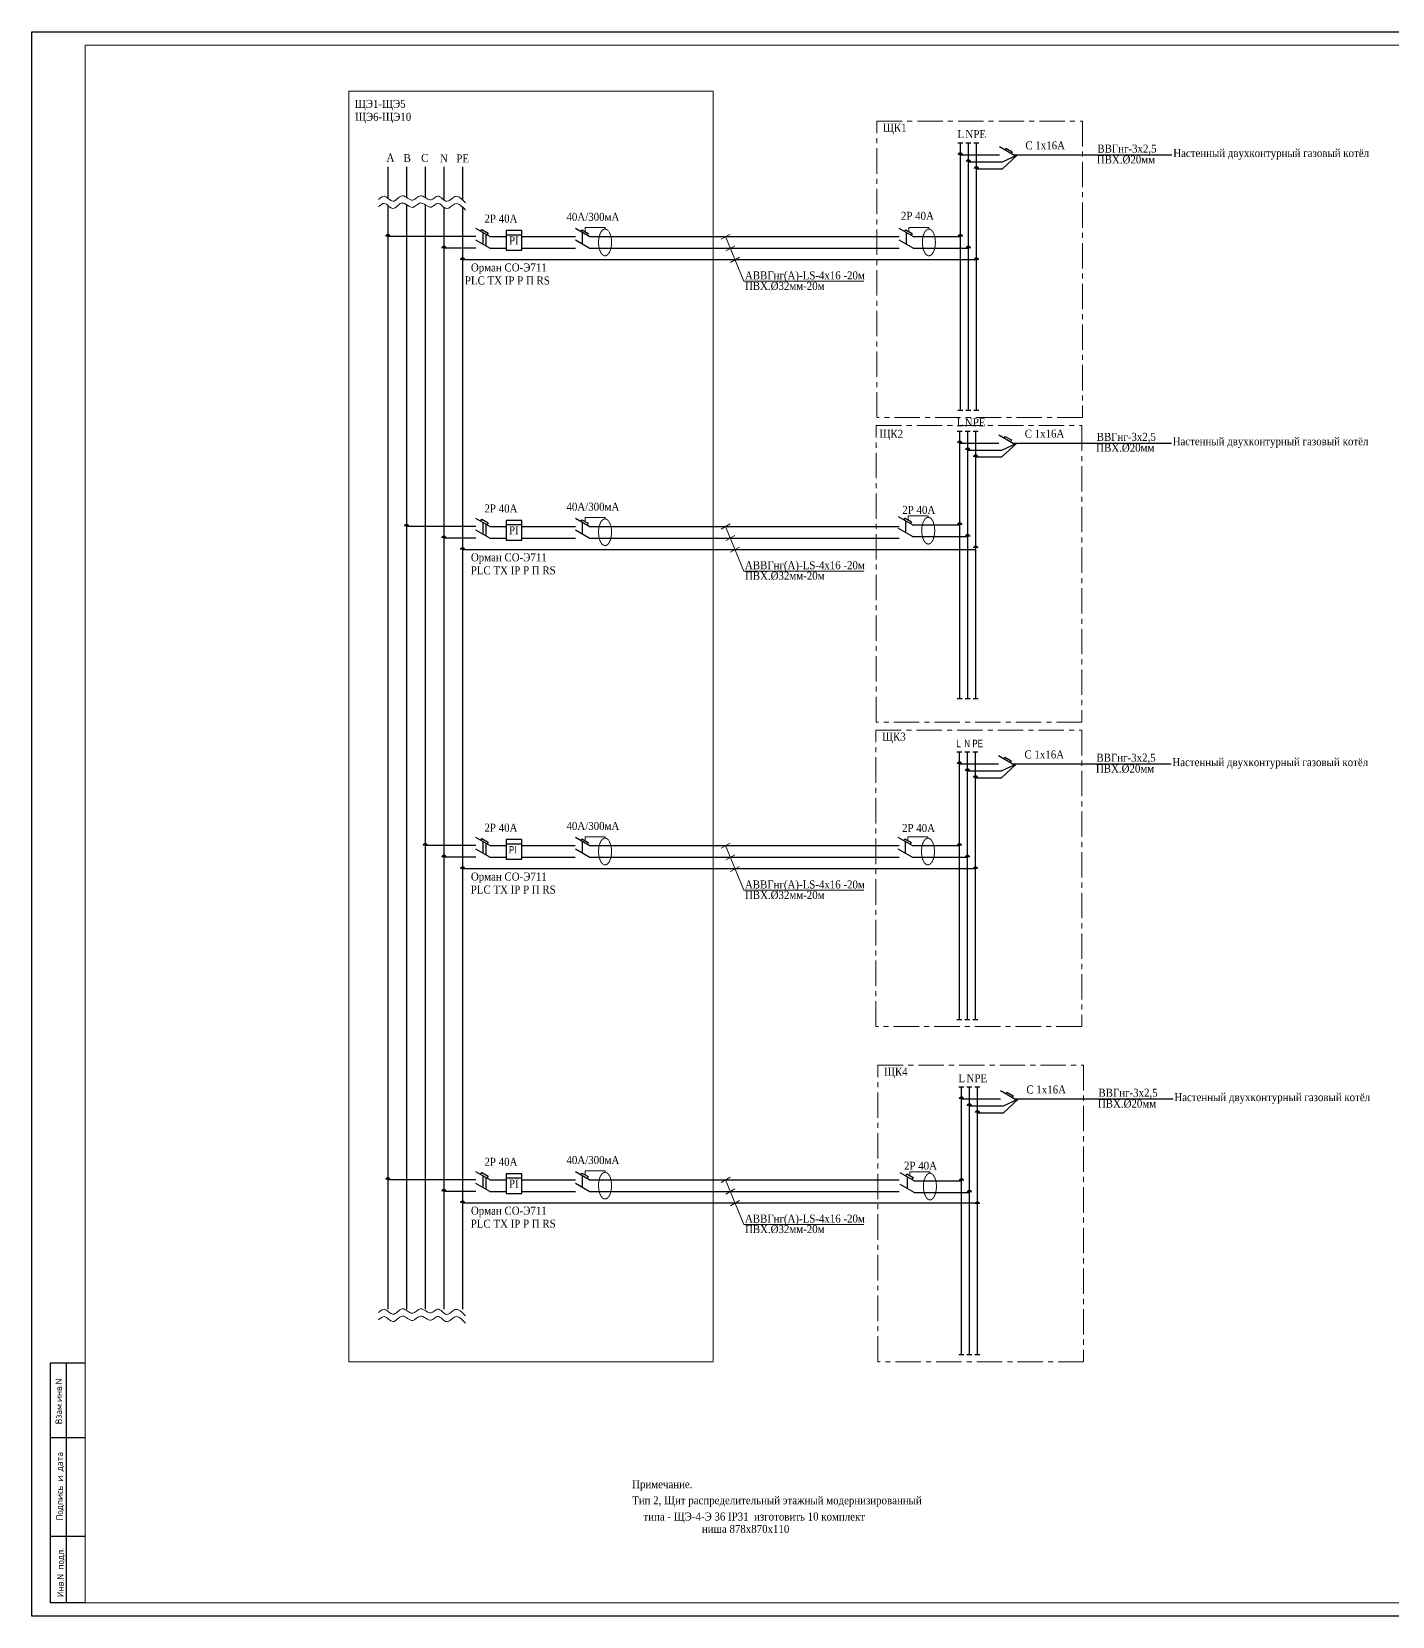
# Model space of a CAD drawing. Header units: millimetres. Extents: x 238368 to 12576735, y -3287118 to 3545602.
# Drawn here: x 5409585 to 5460578, y -2017125 to -1957725 of the extents above; entities that cross this region are included whole.
import ezdxf

# ---------------------------------------------------------------- set-up
doc = ezdxf.new("R2010")
doc.units = ezdxf.units.MM
doc.linetypes.add('CENTER', pattern=[50.8, 31.75, -6.35, 6.35, -6.35])
doc.linetypes.add('DASHED', pattern=[0.75, 0.5, -0.25])
doc.layers.get('0').update_dxf_attribs({"lineweight": 13})
for name, color, linetype, lineweight in [('RAMKA', 7, 'Continuous', 13), ('Text', 7, 'Continuous', 13), ('Text standart (rus)', 7, 'Continuous', 13), ('Text standart (ЭЛ)', 7, 'Continuous', 13), ('ЭЛ', 7, 'Continuous', 30)]:
    doc.layers.add(name, color=color, linetype=linetype, lineweight=lineweight)
doc.styles.add('Arial', font='arial.ttf')
doc.styles.get("Standard").update_dxf_attribs({"font": 'isocpeur.ttf', "width": 0.8})
doc.styles.add('TNRC', font='times.ttf')

# ---------------------------------------------------------------- blocks, each defined once
blk = doc.blocks.new('22')
at = {"layer": 'RAMKA', "lineweight": 30}
for p, q in [((179635, -23545), (179635, -14545)), ((179635, -14545), (180935, -14545)), ((180235, -23545), (180235, -14545)), ((179635, -17345), (180935, -17345)), ((179635, -21045), (180935, -21045)), ((180935, -23545), (179635, -23545))]:
    blk.add_line(p, q, dxfattribs=at)
at = {"layer": 'Text', "lineweight": 25}
for s, p in [('Взам.инв.N', (180076, -16845)), ('Подпись и дата', (180106, -20454)), ('Инв.N подл.', (180136, -23330))]:
    blk.add_text(s, height=250, rotation=90, dxfattribs=at).set_placement(p)

msp = doc.modelspace()

# ---------------------------------------------------------------- linework, layer by layer
at = {"layer": 'RAMKA', "lineweight": 25}
msp.add_lwpolyline([(5409585, -1957725), (5493685, -1957725), (5493685, -2017125), (5409585, -2017125)], close=True, dxfattribs=at)
at = {"layer": 'RAMKA'}
msp.add_lwpolyline([(5493185, -2016625), (5411585, -2016625), (5411585, -1958225), (5493185, -1958225)], close=True, dxfattribs=at)
at = {"layer": 'Text standart (rus)', "linetype": 'DASHED', "lineweight": 13, "ltscale": 5}
for centre in [(5431073, -1965624), (5443209, -1965624), (5431073, -1976489), (5443185, -1976430), (5431073, -1988456), (5443176, -1988456), (5431073, -2000981), (5443249, -2001015)]:
    msp.add_ellipse(centre, major_axis=(0, -500), ratio=0.485983, dxfattribs=at)
at = {"layer": 'Text standart (ЭЛ)'}
for p, q in [((5435757, -1965309), (5435422, -1965503)), ((5435936, -1965746), (5435601, -1965940)), ((5436115, -1966183), (5435780, -1966377)), ((5435757, -1976174), (5435422, -1976367)), ((5435936, -1976611), (5435601, -1976804)), ((5436115, -1977048), (5435780, -1977241)), ((5435757, -1988141), (5435422, -1988334)), ((5435936, -1988578), (5435601, -1988771)), ((5436115, -1989015), (5435780, -1989208)), ((5435757, -2000666), (5435422, -2000859)), ((5435936, -2001102), (5435601, -2001296)), ((5436115, -2001539), (5435780, -2001733))]:
    msp.add_line(p, q, dxfattribs=at)
for points in [[(5435590, -1965406), (5436274, -1967077), (5436274, -1967077)], [(5436274, -1967077), (5440772, -1967077)], [(5435590, -1976271), (5436274, -1977942), (5436274, -1977942)], [(5436274, -1977942), (5440772, -1977942)], [(5435590, -1988237), (5436274, -1989909), (5436274, -1989909)], [(5436274, -1989909), (5440772, -1989909)], [(5435590, -2000762), (5436274, -2002434), (5436274, -2002434)], [(5436274, -2002434), (5440772, -2002434)]]:
    msp.add_lwpolyline(points, dxfattribs=at)
at = {"layer": 'Text standart (ЭЛ)', "linetype": 'DASHED', "lineweight": 13, "ltscale": 5}
for centre in [(5431073, -1965624), (5443209, -1965624), (5431073, -1976489), (5443185, -1976430), (5431073, -1988456), (5443176, -1988456), (5431073, -2000981), (5443249, -2001015)]:
    msp.add_ellipse(centre, major_axis=(0, -500), ratio=0.485983, dxfattribs=at)
at = {"layer": 'Text standart (ЭЛ)'}
for points in [[(5422587, -1964012), (5422796, -1963891), (5423124, -1964080), (5423479, -1963875), (5423863, -1964040), (5424150, -1963874), (5424554, -1964026), (5424798, -1963885), (5425141, -1964083), (5425449, -1963906), (5425849, -1964137)], [(5422587, -1964283), (5422796, -1964163), (5423124, -1964352), (5423479, -1964147), (5423863, -1964312), (5424150, -1964146), (5424554, -1964297), (5424798, -1964157), (5425141, -1964355), (5425449, -1964178), (5425849, -1964409)], [(5422587, -2005736), (5422796, -2005615), (5423124, -2005805), (5423479, -2005600), (5423863, -2005764), (5424150, -2005598), (5424554, -2005750), (5424798, -2005610), (5425141, -2005808), (5425449, -2005630), (5425849, -2005862)], [(5422587, -2006008), (5422796, -2005887), (5423124, -2006076), (5423479, -2005871), (5423863, -2006036), (5424150, -2005870), (5424554, -2006022), (5424798, -2005881), (5425141, -2006080), (5425449, -2005902), (5425849, -2006133)]]:
    msp.add_spline(points, degree=3, dxfattribs=at)
at = {"layer": 'ЭЛ', "color": 7, "ltscale": 0.5}
for p, q in [((5426494, -1965256), (5426494, -1965693)), ((5426604, -1965319), (5426604, -1965756)), ((5430220, -1965256), (5430220, -1965693)), ((5430220, -1965256), (5430220, -1965693)), ((5442356, -1965256), (5442356, -1965693)), ((5442356, -1965256), (5442356, -1965693)), ((5444989, -1966280), (5425735, -1966280)), ((5426494, -1976120), (5426494, -1976557)), ((5426604, -1976184), (5426604, -1976621)), ((5430220, -1976120), (5430220, -1976557)), ((5430220, -1976120), (5430220, -1976557)), ((5442332, -1976061), (5442332, -1976498)), ((5442332, -1976061), (5442332, -1976498)), ((5442332, -1976061), (5442332, -1976498)), ((5444965, -1977145), (5425735, -1977145)), ((5426494, -1988087), (5426494, -1988524)), ((5430220, -1988087), (5430220, -1988524)), ((5430220, -1988087), (5430220, -1988524)), ((5442323, -1988087), (5442323, -1988524)), ((5442323, -1988087), (5442323, -1988524)), ((5442323, -1988087), (5442323, -1988524)), ((5426604, -1988151), (5426604, -1988588)), ((5444956, -1989111), (5425735, -1989111)), ((5426494, -2000612), (5426494, -2001049)), ((5426604, -2000675), (5426604, -2001112)), ((5430220, -2000612), (5430220, -2001049)), ((5430220, -2000612), (5430220, -2001049)), ((5442396, -2000646), (5442396, -2001083)), ((5442396, -2000646), (5442396, -2001083)), ((5442396, -2000646), (5442396, -2001083)), ((5445029, -2001636), (5425735, -2001636))]:
    msp.add_line(p, q, dxfattribs=at)
at = {"layer": 'ЭЛ'}
for p, q in [((5427366, -1965334), (5427948, -1965334)), ((5427366, -1976199), (5427948, -1976199)), ((5427366, -1988166), (5427948, -1988166)), ((5427366, -2000690), (5427948, -2000690))]:
    msp.add_line(p, q, dxfattribs=at)
at = {"layer": 'ЭЛ', "color": 1, "linetype": 'CENTER', "lineweight": 13, "ltscale": 0.1}
msp.add_lwpolyline([(5421470, -1959955), (5435129, -1959955), (5435129, -2007581), (5421470, -2007581)], close=True, dxfattribs=at)
at = {"layer": 'ЭЛ', "color": 1, "linetype": 'CENTER', "lineweight": 13, "ltscale": 30}
for points in [[(5441255, -1961075), (5448970, -1961075), (5448970, -1972191), (5441255, -1972191)], [(5441231, -1972489), (5448946, -1972489), (5448946, -1983605), (5441231, -1983605)], [(5441222, -1983907), (5448936, -1983907), (5448936, -1995022), (5441222, -1995022)], [(5441295, -1996465), (5449010, -1996465), (5449010, -2007581), (5441295, -2007581)]]:
    msp.add_lwpolyline(points, close=True, dxfattribs=at)
at = {"layer": 'ЭЛ', "ltscale": 10}
for points in [[(5444482, -1961905), (5444297, -1961905)], [(5444782, -1961905), (5444597, -1961905)], [(5445082, -1961905), (5444897, -1961905)], [(5444689, -1962602), (5445966, -1962602), (5446532, -1962343)], [(5444989, -1962861), (5445966, -1962861), (5446532, -1962343)], [(5444482, -1971931), (5444297, -1971931)], [(5444782, -1971931), (5444597, -1971931)], [(5445082, -1971931), (5444897, -1971931)], [(5444458, -1972710), (5444273, -1972710)], [(5444758, -1972710), (5444573, -1972710)], [(5444665, -1973407), (5445942, -1973407), (5446508, -1973148)], [(5445058, -1972710), (5444873, -1972710)], [(5444965, -1973666), (5445942, -1973666), (5446508, -1973148)], [(5444458, -1982736), (5444273, -1982736)], [(5444758, -1982736), (5444573, -1982736)], [(5445058, -1982736), (5444873, -1982736)], [(5444448, -1984736), (5444263, -1984736)], [(5444748, -1984736), (5444563, -1984736)], [(5445048, -1984736), (5444863, -1984736)], [(5444656, -1985433), (5445932, -1985433), (5446498, -1985174)], [(5444956, -1985692), (5445932, -1985692), (5446498, -1985174)], [(5444448, -1994762), (5444263, -1994762)], [(5444748, -1994762), (5444563, -1994762)], [(5445048, -1994762), (5444863, -1994762)], [(5444522, -1997295), (5444337, -1997295)], [(5444822, -1997295), (5444637, -1997295)], [(5445122, -1997295), (5444937, -1997295)], [(5444729, -1997992), (5446005, -1997992), (5446572, -1997733)], [(5445029, -1998251), (5446005, -1998251), (5446572, -1997733)], [(5444522, -2007321), (5444337, -2007321)], [(5444822, -2007321), (5444637, -2007321)], [(5445122, -2007321), (5444937, -2007321)]]:
    msp.add_lwpolyline(points, dxfattribs=at)
at = {"layer": 'ЭЛ', "ltscale": 10, "const_width": 50}
for points in [[(5444389, -1961905), (5444389, -1971931)], [(5444365, -1972710), (5444365, -1982736)], [(5444356, -1984736), (5444356, -1994762)], [(5444429, -1997295), (5444429, -2007321)]]:
    msp.add_lwpolyline(points, dxfattribs=at)
at = {"layer": 'ЭЛ', "linetype": 'CENTER', "ltscale": 10, "const_width": 50}
for points in [[(5444689, -1961905), (5444689, -1971931)], [(5444989, -1961905), (5444989, -1971931)], [(5425735, -1962781), (5425735, -1964022)], [(5425735, -1964294), (5425735, -2005612)], [(5444665, -1972710), (5444665, -1982736)], [(5444965, -1972710), (5444965, -1982736)], [(5444656, -1984736), (5444656, -1994762)], [(5444956, -1984736), (5444956, -1994762)], [(5444729, -1997295), (5444729, -2007321)], [(5445029, -1997295), (5445029, -2007321)]]:
    msp.add_lwpolyline(points, dxfattribs=at)
at = {"layer": 'ЭЛ', "const_width": 100}
for points in [[(5444439, -1962343, 1), (5444339, -1962343)], [(5444739, -1962602, 1), (5444639, -1962602)], [(5445039, -1962861, 1), (5444939, -1962861)], [(5422985, -1965406, 1), (5422885, -1965406)], [(5444439, -1965406, 1), (5444339, -1965406)], [(5425085, -1965843, 1), (5424985, -1965843)], [(5444739, -1965843, 1), (5444639, -1965843)], [(5425785, -1966280, 1), (5425685, -1966280)], [(5445039, -1966280, 1), (5444939, -1966280)], [(5444415, -1973148, 1), (5444315, -1973148)], [(5444715, -1973407, 1), (5444615, -1973407)], [(5445015, -1973666, 1), (5444915, -1973666)], [(5423685, -1976271, 1), (5423585, -1976271)], [(5444415, -1976211, 1), (5444315, -1976211)], [(5425085, -1976708, 1), (5424985, -1976708)], [(5444715, -1976648, 1), (5444615, -1976648)], [(5425785, -1977145, 1), (5425685, -1977145)], [(5445015, -1977085, 1), (5444915, -1977085)], [(5444406, -1985174, 1), (5444306, -1985174)], [(5444706, -1985433, 1), (5444606, -1985433)], [(5445006, -1985692, 1), (5444906, -1985692)], [(5424385, -1988237, 1), (5424285, -1988237)], [(5425085, -1988674, 1), (5424985, -1988674)], [(5444406, -1988237, 1), (5444306, -1988237)], [(5444706, -1988674, 1), (5444606, -1988674)], [(5425785, -1989111, 1), (5425685, -1989111)], [(5445006, -1989111, 1), (5444906, -1989111)], [(5444479, -1997733, 1), (5444379, -1997733)], [(5444779, -1997992, 1), (5444679, -1997992)], [(5445079, -1998251, 1), (5444979, -1998251)], [(5422985, -2000762, 1), (5422885, -2000762)], [(5425085, -2001199, 1), (5424985, -2001199)], [(5444479, -2000796, 1), (5444379, -2000796)], [(5444779, -2001233, 1), (5444679, -2001233)], [(5425785, -2001636, 1), (5425685, -2001636)], [(5445079, -2001670, 1), (5444979, -2001670)]]:
    msp.add_lwpolyline(points, format="xyb", dxfattribs=at)
at = {"layer": 'ЭЛ', "color": 7, "ltscale": 10}
for points in [[(5444389, -1962343), (5445850, -1962343)], [(5446371, -1962343), (5445850, -1962042)], [(5446054, -1962160), (5446095, -1962088), (5446331, -1962225), (5446290, -1962296)], [(5446371, -1962343), (5452321, -1962343)], [(5426234, -1965406), (5422935, -1965406)], [(5426754, -1965406), (5426234, -1965105)], [(5426754, -1965843), (5426234, -1965542)], [(5426411, -1965208), (5426452, -1965137), (5426688, -1965273), (5426647, -1965344)], [(5426754, -1965406), (5427366, -1965406)], [(5427948, -1965406), (5429960, -1965406)], [(5430481, -1965406), (5429960, -1965105)], [(5430481, -1965406), (5429960, -1965105)], [(5430481, -1965843), (5429960, -1965542)], [(5430481, -1965843), (5429960, -1965542)], [(5430164, -1965223), (5430205, -1965152), (5430441, -1965288), (5430400, -1965359)], [(5430164, -1965223), (5430205, -1965152), (5430441, -1965288), (5430400, -1965359)], [(5430481, -1965406), (5442096, -1965406)], [(5442617, -1965406), (5442096, -1965105)], [(5442617, -1965406), (5442096, -1965105)], [(5442617, -1965843), (5442096, -1965542)], [(5442617, -1965843), (5442096, -1965542)], [(5442300, -1965223), (5442341, -1965152), (5442577, -1965288), (5442536, -1965359)], [(5442300, -1965223), (5442341, -1965152), (5442577, -1965288), (5442536, -1965359)], [(5442617, -1965406), (5444389, -1965406)], [(5442617, -1965406), (5444389, -1965406)], [(5426234, -1965843), (5425035, -1965843)], [(5426754, -1965843), (5427366, -1965843)], [(5427948, -1965843), (5429966, -1965843)], [(5430481, -1965843), (5442096, -1965843)], [(5442617, -1965843), (5444689, -1965843)], [(5442617, -1965843), (5444689, -1965843)], [(5444365, -1973148), (5445826, -1973148)], [(5446347, -1973148), (5445826, -1972847)], [(5446030, -1972965), (5446071, -1972894), (5446307, -1973030), (5446266, -1973101)], [(5446347, -1973148), (5452297, -1973148)], [(5426754, -1976271), (5426234, -1975970)], [(5426411, -1976073), (5426452, -1976002), (5426688, -1976138), (5426647, -1976209)], [(5430481, -1976271), (5429960, -1975970)], [(5430481, -1976271), (5429960, -1975970)], [(5430164, -1976088), (5430205, -1976017), (5430441, -1976153), (5430400, -1976224)], [(5430164, -1976088), (5430205, -1976017), (5430441, -1976153), (5430400, -1976224)], [(5442593, -1976211), (5442072, -1975911)], [(5442593, -1976211), (5442072, -1975911)], [(5442593, -1976211), (5442072, -1975911)], [(5442276, -1976028), (5442317, -1975957), (5442553, -1976093), (5442512, -1976165)], [(5442276, -1976028), (5442317, -1975957), (5442553, -1976093), (5442512, -1976165)], [(5442276, -1976028), (5442317, -1975957), (5442553, -1976093), (5442512, -1976165)], [(5442593, -1976211), (5444365, -1976211)], [(5442593, -1976211), (5444365, -1976211)], [(5442593, -1976211), (5444365, -1976211)], [(5426234, -1976271), (5423635, -1976271)], [(5426234, -1976708), (5425035, -1976708)], [(5426754, -1976708), (5426234, -1976407)], [(5426754, -1976271), (5427366, -1976271)], [(5426754, -1976708), (5427366, -1976708)], [(5427948, -1976271), (5429960, -1976271)], [(5427948, -1976708), (5429966, -1976708)], [(5430481, -1976708), (5429960, -1976407)], [(5430481, -1976708), (5429960, -1976407)], [(5430481, -1976271), (5442096, -1976271)], [(5430481, -1976708), (5442096, -1976708)], [(5442593, -1976648), (5442072, -1976348)], [(5442593, -1976648), (5442072, -1976348)], [(5442593, -1976648), (5442072, -1976348)], [(5442593, -1976648), (5444665, -1976648)], [(5442593, -1976648), (5444665, -1976648)], [(5442593, -1976648), (5444665, -1976648)], [(5446337, -1985174), (5445816, -1984873)], [(5446020, -1984991), (5446061, -1984920), (5446297, -1985056), (5446256, -1985127)], [(5444356, -1985174), (5445816, -1985174)], [(5446337, -1985174), (5452287, -1985174)], [(5426754, -1988237), (5426234, -1987937)], [(5426411, -1988039), (5426452, -1987968), (5426688, -1988104), (5426647, -1988176)], [(5430481, -1988237), (5429960, -1987937)], [(5430481, -1988237), (5429960, -1987937)], [(5430164, -1988054), (5430205, -1987983), (5430441, -1988120), (5430400, -1988191)], [(5430164, -1988054), (5430205, -1987983), (5430441, -1988120), (5430400, -1988191)], [(5442583, -1988237), (5442062, -1987937)], [(5442583, -1988237), (5442062, -1987937)], [(5442583, -1988237), (5442062, -1987937)], [(5442266, -1988054), (5442307, -1987983), (5442543, -1988120), (5442502, -1988191)], [(5442266, -1988054), (5442307, -1987983), (5442543, -1988120), (5442502, -1988191)], [(5442266, -1988054), (5442307, -1987983), (5442543, -1988120), (5442502, -1988191)], [(5426234, -1988237), (5424335, -1988237)], [(5426234, -1988674), (5425035, -1988674)], [(5426754, -1988674), (5426234, -1988374)], [(5426754, -1988237), (5427366, -1988237)], [(5426754, -1988674), (5427366, -1988674)], [(5427948, -1988237), (5429954, -1988237)], [(5427948, -1988674), (5429954, -1988674)], [(5430481, -1988674), (5429960, -1988374)], [(5430481, -1988674), (5429960, -1988374)], [(5430481, -1988237), (5442096, -1988237)], [(5430481, -1988674), (5442096, -1988674)], [(5442583, -1988674), (5442062, -1988374)], [(5442583, -1988674), (5442062, -1988374)], [(5442583, -1988674), (5442062, -1988374)], [(5442583, -1988237), (5444356, -1988237)], [(5442583, -1988237), (5444356, -1988237)], [(5442583, -1988237), (5444356, -1988237)], [(5442583, -1988674), (5444656, -1988674)], [(5442583, -1988674), (5444656, -1988674)], [(5442583, -1988674), (5444656, -1988674)], [(5446411, -1997733), (5445890, -1997432)], [(5446094, -1997550), (5446135, -1997479), (5446371, -1997615), (5446330, -1997686)], [(5444429, -1997733), (5445890, -1997733)], [(5446411, -1997733), (5452361, -1997733)], [(5426754, -2000762), (5426234, -2000462)], [(5426411, -2000564), (5426452, -2000493), (5426688, -2000629), (5426647, -2000700)], [(5430481, -2000762), (5429960, -2000462)], [(5430481, -2000762), (5429960, -2000462)], [(5430164, -2000579), (5430205, -2000508), (5430441, -2000644), (5430400, -2000716)], [(5430164, -2000579), (5430205, -2000508), (5430441, -2000644), (5430400, -2000716)], [(5442656, -2000796), (5442136, -2000496)], [(5442656, -2000796), (5442136, -2000496)], [(5442656, -2000796), (5442136, -2000496)], [(5442340, -2000613), (5442381, -2000542), (5442617, -2000678), (5442576, -2000749)], [(5442340, -2000613), (5442381, -2000542), (5442617, -2000678), (5442576, -2000749)], [(5442340, -2000613), (5442381, -2000542), (5442617, -2000678), (5442576, -2000749)], [(5426234, -2000762), (5422935, -2000762)], [(5426754, -2001199), (5426234, -2000899)], [(5426754, -2000762), (5427366, -2000762)], [(5427948, -2000762), (5429963, -2000762)], [(5430481, -2001199), (5429960, -2000899)], [(5430481, -2001199), (5429960, -2000899)], [(5430481, -2000762), (5442096, -2000762)], [(5442656, -2001233), (5442136, -2000933)], [(5442656, -2001233), (5442136, -2000933)], [(5442656, -2001233), (5442136, -2000933)], [(5442656, -2000796), (5444429, -2000796)], [(5442656, -2000796), (5444429, -2000796)], [(5442656, -2000796), (5444429, -2000796)], [(5426234, -2001199), (5425035, -2001199)], [(5426754, -2001199), (5427366, -2001199)], [(5427948, -2001199), (5429963, -2001199)], [(5430481, -2001199), (5442096, -2001199)], [(5442656, -2001233), (5444729, -2001233)], [(5442656, -2001233), (5444729, -2001233)], [(5442656, -2001233), (5444729, -2001233)]]:
    msp.add_lwpolyline(points, dxfattribs=at)
at = {"layer": 'ЭЛ', "color": 2, "ltscale": 10, "const_width": 50}
for points in [[(5422935, -1962781), (5422935, -1963966)], [(5422935, -1964238), (5422935, -2005612)]]:
    msp.add_lwpolyline(points, dxfattribs=at)
at = {"layer": 'ЭЛ', "color": 3, "ltscale": 10, "const_width": 50}
for points in [[(5423635, -1962781), (5423635, -1963935)], [(5423635, -1964207), (5423635, -2005612)]]:
    msp.add_lwpolyline(points, dxfattribs=at)
at = {"layer": 'ЭЛ', "color": 1, "ltscale": 10, "const_width": 50}
for points in [[(5424335, -1962781), (5424335, -1963944)], [(5424335, -1964215), (5424335, -2005612)]]:
    msp.add_lwpolyline(points, dxfattribs=at)
at = {"layer": 'ЭЛ', "color": 4, "linetype": 'CENTER', "ltscale": 10, "const_width": 50}
for points in [[(5425035, -1962781), (5425035, -1964033)], [(5425035, -1964305), (5425035, -2005612)]]:
    msp.add_lwpolyline(points, dxfattribs=at)
at = {"layer": 'ЭЛ', "ltscale": 10}
for points in [[(5427366, -1965916), (5427948, -1965916), (5427948, -1965180), (5427366, -1965180)], [(5427366, -1976781), (5427948, -1976781), (5427948, -1976045), (5427366, -1976045)], [(5427366, -1988747), (5427948, -1988747), (5427948, -1988012), (5427366, -1988012)], [(5427366, -2001272), (5427948, -2001272), (5427948, -2000537), (5427366, -2000537)]]:
    msp.add_lwpolyline(points, close=True, dxfattribs=at)
at = {"layer": 'ЭЛ', "lineweight": 13, "ltscale": 10}
for points in [[(5430323, -1965220), (5430323, -1965071)], [(5430323, -1965220), (5430323, -1965071)], [(5442459, -1965220), (5442459, -1965071)], [(5430323, -1976085), (5430323, -1975936)], [(5430323, -1976085), (5430323, -1975936)], [(5442435, -1976025), (5442435, -1975877)], [(5442435, -1976025), (5442435, -1975877)], [(5442435, -1976025), (5442435, -1975877)], [(5430323, -1988051), (5430323, -1987903)], [(5430323, -1988051), (5430323, -1987903)], [(5442425, -1988051), (5442425, -1987903)], [(5442425, -1988051), (5442425, -1987903)], [(5442425, -1988051), (5442425, -1987903)], [(5430323, -2000576), (5430323, -2000428)], [(5430323, -2000576), (5430323, -2000428)], [(5442499, -2000610), (5442499, -2000462)], [(5442499, -2000610), (5442499, -2000462)], [(5442499, -2000610), (5442499, -2000462)]]:
    msp.add_lwpolyline(points, dxfattribs=at)
at = {"layer": 'ЭЛ', "linetype": 'DASHED', "lineweight": 13, "ltscale": 10}
for points in [[(5431073, -1965125), (5431073, -1965071), (5430323, -1965071)], [(5431073, -1965125), (5431073, -1965071), (5430323, -1965071)], [(5443209, -1965125), (5443209, -1965071), (5442459, -1965071)], [(5443209, -1965125), (5443209, -1965071), (5442459, -1965071)], [(5431073, -1975990), (5431073, -1975936), (5430323, -1975936)], [(5431073, -1975990), (5431073, -1975936), (5430323, -1975936)], [(5443185, -1975930), (5443185, -1975877), (5442435, -1975877)], [(5443185, -1975930), (5443185, -1975877), (5442435, -1975877)], [(5431073, -1987956), (5431073, -1987903), (5430323, -1987903)], [(5431073, -1987956), (5431073, -1987903), (5430323, -1987903)], [(5443176, -1987956), (5443176, -1987903), (5442425, -1987903)], [(5443176, -1987956), (5443176, -1987903), (5442425, -1987903)], [(5431073, -2000481), (5431073, -2000428), (5430323, -2000428)], [(5431073, -2000481), (5431073, -2000428), (5430323, -2000428)], [(5443249, -2000515), (5443249, -2000462), (5442499, -2000462)], [(5443249, -2000515), (5443249, -2000462), (5442499, -2000462)]]:
    msp.add_lwpolyline(points, dxfattribs=at)

# ---------------------------------------------------------------- block references
at = {"layer": 'RAMKA'}
msp.add_blockref('22', (5230650, -1993080), dxfattribs=at)

# ---------------------------------------------------------------- texts
at = {"lineweight": 15, "style": 'TNRC', "width": 0.9}
for s, p in [('ЩЭ1-ЩЭ5', (5421694, -1960581)), ('ЩЭ6-ЩЭ10', (5421700, -1961066)), ('ЩК1', (5441486, -1961471)), ('L', (5444277, -1961716)), ('N', (5444577, -1961716)), ('PE', (5444877, -1961716)), ('C 1x16A', (5446826, -1962137)), ('ВВГнг-3х2,5', (5449524, -1962258)), ('A', (5422882, -1962592)), ('B', (5423521, -1962610)), ('C', (5424182, -1962607)), ('N', (5424887, -1962620)), ('PE', (5425499, -1962626)), ('ПВХ.Ø20мм ', (5449504, -1962664)), ('Настенный двухконтурный газовый котёл', (5452368, -1962424)), ('2P 40А', (5426554, -1964882)), ('40A/300мA', (5429627, -1964815)), ('2P 40A', (5442162, -1964777)), ('PI', (5427472, -1965699)), ('Орман СО-Э711', (5426046, -1966713)), ('АВВГнг(А)-LS-4х16 -20м', (5436316, -1967010)), ('PLC ТХ IP P П RS  ', (5425820, -1967201)), ('ПВХ.Ø32мм-20м ', (5436316, -1967404)), ('ЩК2', (5441357, -1972948)), ('L', (5444253, -1972521)), ('N', (5444553, -1972521)), ('PE', (5444853, -1972521)), ('C 1x16A', (5446801, -1972942)), ('ПВХ.Ø20мм ', (5449480, -1973470)), ('ВВГнг-3х2,5', (5449500, -1973063)), ('Настенный двухконтурный газовый котёл', (5452344, -1973229)), ('2P 40А', (5426554, -1975747)), ('40A/300мA', (5429627, -1975680)), ('2P 40A', (5442214, -1975801)), ('PI', (5427472, -1976564)), ('Орман СО-Э711', (5426046, -1977578)), ('PLC ТХ IP P П RS  ', (5426040, -1978066)), ('АВВГнг(А)-LS-4х16 -20м', (5436316, -1977875)), ('ПВХ.Ø32мм-20м ', (5436316, -1978269)), ('ЩК3', (5441452, -1984302)), ('C 1x16A', (5446792, -1984968)), ('ВВГнг-3х2,5', (5449490, -1985089)), ('Настенный двухконтурный газовый котёл', (5452335, -1985256)), ('ПВХ.Ø20мм ', (5449470, -1985496)), ('2P 40А', (5426554, -1987713)), ('40A/300мA', (5429627, -1987647)), ('2P 40A', (5442204, -1987725)), ('Орман СО-Э711', (5426046, -1989544)), ('PLC ТХ IP P П RS  ', (5426040, -1990033)), ('АВВГнг(А)-LS-4х16 -20м', (5436316, -1989842)), ('ПВХ.Ø32мм-20м ', (5436316, -1990235)), ('ЩК4', (5441526, -1996861)), ('L', (5444316, -1997106)), ('N', (5444617, -1997106)), ('PE', (5444917, -1997106)), ('C 1x16A', (5446865, -1997527)), ('ВВГнг-3х2,5', (5449564, -1997648)), ('Настенный двухконтурный газовый котёл', (5452408, -1997814)), ('ПВХ.Ø20мм ', (5449544, -1998054)), ('2P 40А', (5426554, -2000238)), ('40A/300мA', (5429627, -2000172)), ('2P 40A', (5442278, -2000385)), ('PI', (5427472, -2001055)), ('Орман СО-Э711', (5426046, -2002069)), ('PLC ТХ IP P П RS  ', (5426040, -2002557)), ('АВВГнг(А)-LS-4х16 -20м', (5436316, -2002367)), ('ПВХ.Ø32мм-20м ', (5436316, -2002760)), ('Примечание.', (5432088, -2012322)), ('Тип 2, Щит распределительный этажный модернизированный', (5432088, -2012927)), ('типа - ЩЭ-4-Э 36 IP31  изготовить 10 комплект', (5432511, -2013535)), ('ниша 878х870х110', (5434703, -2014000))]:
    msp.add_text(s, height=300, dxfattribs=at).set_placement(p)
at = {"style": 'Arial', "width": 0.75}
for s, p in [('L', (5444243, -1984547)), ('N', (5444543, -1984547)), ('PE', (5444843, -1984547)), ('PI', (5427472, -1988531))]:
    msp.add_text(s, height=280, dxfattribs=at).set_placement(p)

doc.saveas('drawing.dxf')
